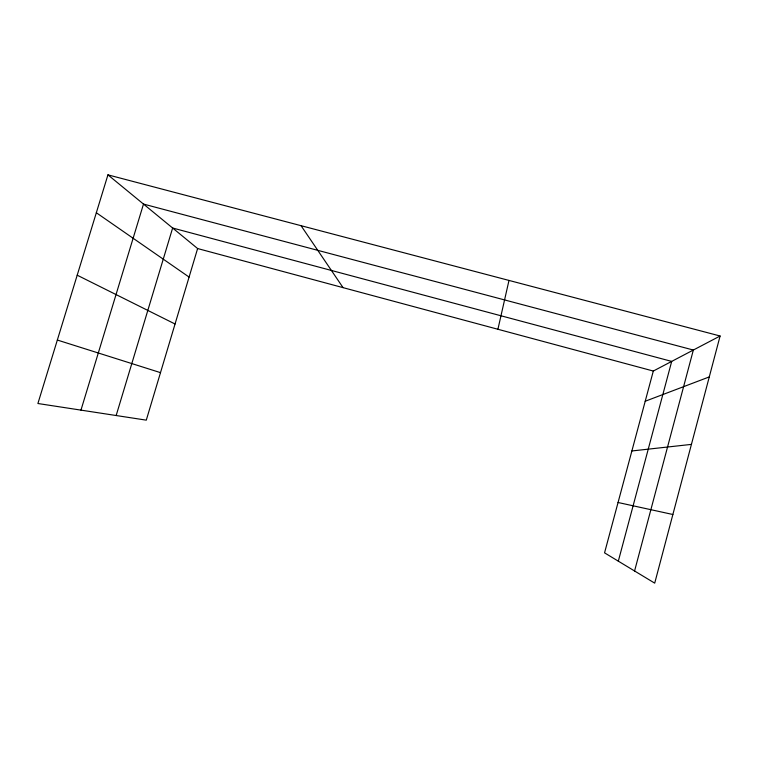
<?xml version="1.0" encoding="UTF-8"?>
<svg xmlns="http://www.w3.org/2000/svg" width="758" height="758" viewBox="0 0 758 758"><rect width="100%" height="100%" fill="white"/><g stroke="black" fill="none" stroke-linecap="round" stroke-linejoin="round"><path stroke-width="1.14" d="M497.911 329.275L508.988 280.422M720.1 336.002L654.713 583.148L604.552 552.847L653.311 371.041L720.1 336.002L107.939 174.852L37.9 403.512L146.285 420.15L197.62 248.548L107.939 174.852M618.32 561.157L671.692 361.405L172.635 228.016L116.163 415.526M634.569 570.982L693.343 350.035L143.499 204.073L80.964 410.125M645.21 401.247L709.27 376.916M631.878 450.963L691.419 444.387M618.054 502.497L672.877 514.502M197.62 248.548L653.311 371.041M57.343 340.048L160.488 372.642M77.202 275.192L175.041 323.998M96.332 212.742L189.083 277.068M301.049 225.685L343.061 287.642"/></g></svg>
